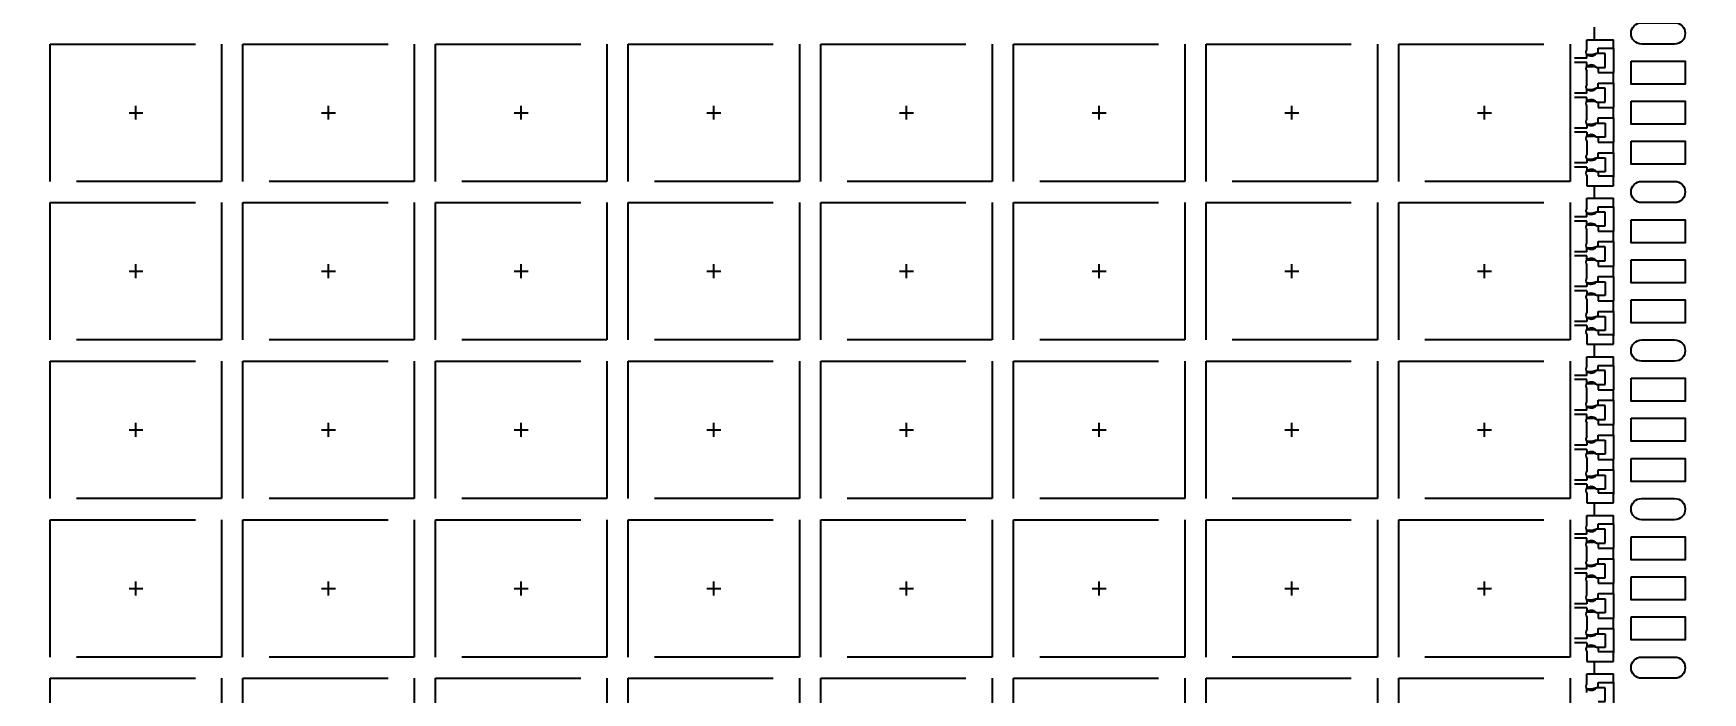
# Model space of a CAD drawing. Header units: millimetres. Extents: x 393.2 to 449.6, y 107.5 to 114.2.
# Drawn here: x 407.764 to 409.202, y 110.306 to 110.873 of the extents above; entities that cross this region are included whole.
import ezdxf

# ---------------------------------------------------------------- set-up
doc = ezdxf.new("R2010")
doc.units = ezdxf.units.MM
doc.header["$LTSCALE"] = 0.5
doc.header["$PDMODE"] = 98
for name, pattern in [('CENTER', [50.8, 31.75, -6.35, 6.35, -6.35]), ('HIDDEN', [0.375, 0.25, -0.125]), ('PHANTOM', [2.5, 1.25, -0.25, 0.25, -0.25, 0.25, -0.25])]:
    doc.linetypes.add(name, pattern=pattern)
for name, color, linetype in [('1D', 4, 'Continuous'), ('BTM', 7, 'HIDDEN'), ('CEN', 2, 'CENTER'), ('DIM', 3, 'Continuous'), ('PKG', 1, 'PHANTOM')]:
    doc.layers.add(name, color=color, linetype=linetype)
doc.styles.add('SIMPLEX', font='simplex.shx')
doc.dimstyles.new('Standard2', dxfattribs={"dimtxt": 0.06, "dimasz": 0.08, "dimexe": 0.01, "dimexo": 0.01, "dimgap": 0.027, "dimtad": 0, "dimdec": 3, "dimlfac": 16.666667, "dimrnd": 0.0005, "dimzin": 1, "dimdsep": 46, "dimtxsty": 'SIMPLEX', "dimcen": 0.1905, "dimclrd": 256, "dimclre": 256, "dimclrt": 256, "dimadec": 0, "dimazin": 0, "dimtp": 0.03, "dimtm": 0.05, "dimtfac": 0.8, "dimtdec": 3, "dimtmove": 0, "dimatfit": 3, "dimfxl": 0.05, "dimtolj": 1, "dimtzin": 4, "dimlwd": -1, "dimlwe": -1, "dimarcsym": 0})

# ---------------------------------------------------------------- blocks, each defined once
blk = doc.blocks.new('*D14')
at = {"layer": 'Defpoints', "color": 0, "ltscale": 0.1, "transparency": 16777216}
for p in [(407.4376, 111.0096), (409.4625, 110.8266), (409.963, 110.8266)]:
    blk.add_point(p, dxfattribs=at)
at = {"layer": 'DIM', "ltscale": 0.1, "transparency": 16777216}
blk.add_line((409.4725, 110.8266), (409.963, 110.8266), dxfattribs=at)
at = {"layer": 'DIM', "ltscale": 0.1, "transparency": 16777216, "insert": (410.11, 110.8266), "char_height": 0.06, "attachment_point": 5, "style": 'SIMPLEX'}
blk.add_mtext('\\A1;3.050', dxfattribs=at)
blk = doc.blocks.new('*D15')
at = {"layer": 'Defpoints', "color": 0, "ltscale": 0.1, "transparency": 16777216}
for p in [(407.4376, 111.0096), (409.4625, 110.3466), (409.963, 110.3466)]:
    blk.add_point(p, dxfattribs=at)
at = {"layer": 'DIM', "ltscale": 0.1, "transparency": 16777216}
blk.add_line((409.4725, 110.3466), (409.963, 110.3466), dxfattribs=at)
at = {"layer": 'DIM', "ltscale": 0.1, "transparency": 16777216, "insert": (410.1272, 110.3466), "char_height": 0.06, "attachment_point": 5, "style": 'SIMPLEX'}
blk.add_mtext('\\A1;11.050', dxfattribs=at)
blk = doc.blocks.new('*D16')
at = {"layer": '1D', "ltscale": 0.1, "transparency": 16777216}
blk.add_line((409.3465, 108.9516), (409.963, 108.9516), dxfattribs=at)
at = {"layer": 'Defpoints', "color": 0, "ltscale": 0.1, "transparency": 16777216}
for p in [(407.4376, 111.0096), (409.3365, 108.9516), (409.963, 108.9516)]:
    blk.add_point(p, dxfattribs=at)
at = {"layer": '1D', "ltscale": 0.1, "transparency": 16777216, "insert": (410.1386, 108.9516), "char_height": 0.06, "attachment_point": 5, "style": 'SIMPLEX'}
blk.add_mtext('\\A1;34.300', dxfattribs=at)
blk = doc.blocks.new('*D35')
at = {"layer": '1D', "transparency": 16777216}
for p, q in [((409.3525, 109.0896), (409.643, 109.0896)), ((409.643, 109.0896), (409.803, 109.0511)), ((409.803, 109.0511), (409.963, 109.0511))]:
    blk.add_line(p, q, dxfattribs=at)
at = {"layer": 'Defpoints', "color": 0, "transparency": 16777216}
for p in [(407.4376, 111.0096), (409.3425, 109.0896), (409.963, 109.0511)]:
    blk.add_point(p, dxfattribs=at)
at = {"layer": '1D', "transparency": 16777216, "insert": (410.1386, 109.0511), "char_height": 0.06, "attachment_point": 5, "style": 'SIMPLEX'}
blk.add_mtext('\\A1;32.000', dxfattribs=at)
blk = doc.blocks.new('*D36')
at = {"ltscale": 0.1, "transparency": 16777216}
blk.add_line((409.3425, 109.0796), (409.3425, 108.7347), dxfattribs=at)
at = {"layer": 'Defpoints', "color": 0, "ltscale": 0.1, "transparency": 16777216}
for p in [(407.4376, 111.0096), (409.3425, 109.0896), (409.3425, 108.7347)]:
    blk.add_point(p, dxfattribs=at)
at = {"color": 1, "ltscale": 0.1, "transparency": 16777216, "insert": (409.3425, 108.5648), "char_height": 0.06, "attachment_point": 5, "rotation": 90, "style": 'SIMPLEX'}
blk.add_mtext('\\A1;{\\C256;31.747}', dxfattribs=at)
blk = doc.blocks.new('*D38')
at = {"layer": '1D', "ltscale": 0.1, "transparency": 16777216}
blk.add_line((408.4966, 108.9866), (408.4966, 108.7432), dxfattribs=at)
at = {"layer": 'Defpoints', "color": 0, "ltscale": 0.1, "transparency": 16777216}
for p in [(407.4376, 111.0096), (408.4966, 108.9966), (408.4966, 108.7432)]:
    blk.add_point(p, dxfattribs=at)
at = {"layer": '1D', "ltscale": 0.1, "transparency": 16777216, "insert": (408.4966, 108.5733), "char_height": 0.06, "attachment_point": 5, "rotation": 90, "style": 'SIMPLEX'}
blk.add_mtext('\\A1;17.650', dxfattribs=at)
blk = doc.blocks.new('*U100')
at = {"layer": 'CEN', "ltscale": 0.005}
for p, q in [((-0.006, 0), (0.006, 0)), ((0, -0.006), (0, 0.006))]:
    blk.add_line(p, q, dxfattribs=at)
at = {"layer": 'PKG', "color": 1, "linetype": 'HIDDEN'}
blk.add_lwpolyline([(-0.0738, -0.0591), (-0.0738, 0.0591), (0.0738, 0.0591), (0.0738, -0.0591)], close=True, dxfattribs=at)
blk = doc.blocks.new('*U101')
at = {"layer": 'CEN', "color": 0, "linetype": 'ByBlock', "lineweight": -2, "transparency": 16777216}
for p in [(1.9908, 1.5015), (2.1567, 1.5015), (2.3226, 1.5015), (2.4885, 1.5015), (2.6544, 1.5015), (2.8203, 1.5015), (2.9862, 1.5015), (3.1521, 1.5015), (1.9908, 1.365), (2.1567, 1.365), (2.3226, 1.365), (2.4885, 1.365), (2.6544, 1.365), (2.8203, 1.365), (2.9862, 1.365), (3.1521, 1.365), (1.9908, 1.2285), (2.1567, 1.2285), (2.3226, 1.2285), (2.4885, 1.2285), (2.6544, 1.2285), (2.8203, 1.2285), (2.9862, 1.2285), (3.1521, 1.2285), (1.9908, 1.092), (2.1567, 1.092), (2.3226, 1.092), (2.4885, 1.092), (2.6544, 1.092), (2.8203, 1.092), (2.9862, 1.092), (3.1521, 1.092), (1.9908, 0.9555), (2.1567, 0.9555), (2.3226, 0.9555), (2.4885, 0.9555), (2.6544, 0.9555), (2.8203, 0.9555), (2.9862, 0.9555), (3.1521, 0.9555)]:
    blk.add_blockref('*U100', p, dxfattribs=at)

msp = doc.modelspace()

# ---------------------------------------------------------------- linework, layer by layer
at = {"ltscale": 0.03}
for p, q in [((409.102039, 110.859061), (409.102039, 110.867742)), ((409.102039, 110.867742), (409.124989, 110.867742)), ((409.124989, 110.860392), (409.124989, 110.867742)), ((409.102039, 110.854992), (409.107289, 110.854992)), ((409.110289, 110.855892), (409.107289, 110.854992)), ((409.111789, 110.855892), (409.110289, 110.855892)), ((409.111789, 110.855892), (409.111789, 110.860392)), ((409.111789, 110.860392), (409.124989, 110.860392)), ((409.102039, 110.844792), (409.107289, 110.844792)), ((409.102039, 110.829061), (409.102039, 110.840723)), ((409.110289, 110.843892), (409.107289, 110.844792)), ((409.110289, 110.843892), (409.111789, 110.843892)), ((409.111789, 110.843892), (409.111789, 110.839392)), ((409.111789, 110.839392), (409.124989, 110.839392)), ((409.124989, 110.830392), (409.124989, 110.839392)), ((409.102039, 110.824992), (409.107289, 110.824992)), ((409.110289, 110.825892), (409.107289, 110.824992)), ((409.111789, 110.825892), (409.110289, 110.825892)), ((409.111789, 110.825892), (409.111789, 110.830392)), ((409.111789, 110.830392), (409.124989, 110.830392)), ((409.102039, 110.814792), (409.107289, 110.814792)), ((409.102039, 110.799061), (409.102039, 110.810723)), ((409.110289, 110.813892), (409.107289, 110.814792)), ((409.110289, 110.813892), (409.111789, 110.813892)), ((409.111789, 110.813892), (409.111789, 110.809392)), ((409.110289, 110.795892), (409.107289, 110.794992)), ((409.110289, 110.795892), (409.111789, 110.795892)), ((409.111789, 110.809392), (409.124989, 110.809392)), ((409.111789, 110.795892), (409.111789, 110.800392)), ((409.111789, 110.800392), (409.124989, 110.800392)), ((409.124989, 110.800392), (409.124989, 110.809392)), ((409.102039, 110.794992), (409.107289, 110.794992)), ((409.102039, 110.784792), (409.107289, 110.784792)), ((409.110289, 110.783892), (409.107289, 110.784792)), ((409.111789, 110.783892), (409.110289, 110.783892)), ((409.111789, 110.783892), (409.111789, 110.779392)), ((409.102039, 110.780723), (409.102039, 110.769061)), ((409.111789, 110.779392), (409.124989, 110.779392)), ((409.111789, 110.765892), (409.111789, 110.770392)), ((409.111789, 110.770392), (409.124989, 110.770392)), ((409.124989, 110.770392), (409.124989, 110.779392)), ((409.102039, 110.764992), (409.107289, 110.764992)), ((409.102039, 110.764992), (409.107289, 110.764992)), ((409.102039, 110.754792), (409.107289, 110.754792)), ((409.102039, 110.754792), (409.107289, 110.754792)), ((409.110289, 110.765892), (409.107289, 110.764992)), ((409.110289, 110.753892), (409.107289, 110.754792)), ((409.110289, 110.765892), (409.111789, 110.765892)), ((409.111789, 110.753892), (409.110289, 110.753892)), ((409.111789, 110.753892), (409.111789, 110.750592)), ((409.102039, 110.750723), (409.102039, 110.742042)), ((409.102039, 110.742042), (409.124989, 110.742042)), ((409.111789, 110.750592), (409.124989, 110.750592)), ((409.124989, 110.742042), (409.124989, 110.750592)), ((409.102039, 110.722561), (409.102039, 110.731242)), ((409.102039, 110.731242), (409.124989, 110.731242)), ((409.124989, 110.723892), (409.124989, 110.731242)), ((409.102039, 110.718492), (409.107289, 110.718492)), ((409.110289, 110.719392), (409.107289, 110.718492)), ((409.111789, 110.719392), (409.110289, 110.719392)), ((409.111789, 110.719392), (409.111789, 110.723892)), ((409.111789, 110.723892), (409.124989, 110.723892)), ((409.102039, 110.708292), (409.107289, 110.708292)), ((409.102039, 110.692561), (409.102039, 110.704223)), ((409.110289, 110.707392), (409.107289, 110.708292)), ((409.110289, 110.707392), (409.111789, 110.707392)), ((409.111789, 110.707392), (409.111789, 110.702892)), ((409.111789, 110.702892), (409.124989, 110.702892)), ((409.124989, 110.693892), (409.124989, 110.702892)), ((409.102039, 110.688492), (409.107289, 110.688492)), ((409.110289, 110.689392), (409.107289, 110.688492)), ((409.111789, 110.689392), (409.110289, 110.689392)), ((409.111789, 110.689392), (409.111789, 110.693892)), ((409.111789, 110.693892), (409.124989, 110.693892)), ((409.102039, 110.678292), (409.107289, 110.678292)), ((409.102039, 110.662561), (409.102039, 110.674223)), ((409.110289, 110.677392), (409.107289, 110.678292)), ((409.110289, 110.677392), (409.111789, 110.677392)), ((409.111789, 110.677392), (409.111789, 110.672892)), ((409.111789, 110.672892), (409.124989, 110.672892)), ((409.124989, 110.663892), (409.124989, 110.672892)), ((409.102039, 110.658492), (409.107289, 110.658492)), ((409.110289, 110.659392), (409.107289, 110.658492)), ((409.110289, 110.659392), (409.111789, 110.659392)), ((409.111789, 110.659392), (409.111789, 110.663892)), ((409.111789, 110.663892), (409.124989, 110.663892)), ((409.102039, 110.648292), (409.107289, 110.648292)), ((409.102039, 110.644223), (409.102039, 110.632561)), ((409.110289, 110.647392), (409.107289, 110.648292)), ((409.111789, 110.647392), (409.110289, 110.647392)), ((409.111789, 110.647392), (409.111789, 110.642892)), ((409.111789, 110.642892), (409.124989, 110.642892)), ((409.124989, 110.633892), (409.124989, 110.642892)), ((409.102039, 110.628492), (409.107289, 110.628492)), ((409.102039, 110.628492), (409.107289, 110.628492)), ((409.110289, 110.629392), (409.107289, 110.628492)), ((409.110289, 110.629392), (409.111789, 110.629392)), ((409.111789, 110.629392), (409.111789, 110.633892)), ((409.111789, 110.633892), (409.124989, 110.633892)), ((409.102039, 110.618292), (409.107289, 110.618292)), ((409.102039, 110.618292), (409.107289, 110.618292)), ((409.102039, 110.614223), (409.102039, 110.605542)), ((409.110289, 110.617392), (409.107289, 110.618292)), ((409.111789, 110.617392), (409.110289, 110.617392)), ((409.111789, 110.617392), (409.111789, 110.614092)), ((409.111789, 110.614092), (409.124989, 110.614092)), ((409.124989, 110.605542), (409.124989, 110.614092)), ((409.102039, 110.605542), (409.124989, 110.605542)), ((409.102039, 110.586061), (409.102039, 110.594742)), ((409.102039, 110.594742), (409.124989, 110.594742)), ((409.124989, 110.587392), (409.124989, 110.594742)), ((409.102039, 110.581992), (409.107289, 110.581992)), ((409.110289, 110.582892), (409.107289, 110.581992)), ((409.111789, 110.582892), (409.110289, 110.582892)), ((409.111789, 110.582892), (409.111789, 110.587392)), ((409.111789, 110.587392), (409.124989, 110.587392)), ((409.102039, 110.571792), (409.107289, 110.571792)), ((409.102039, 110.556061), (409.102039, 110.567723)), ((409.110289, 110.570892), (409.107289, 110.571792)), ((409.110289, 110.570892), (409.111789, 110.570892)), ((409.111789, 110.570892), (409.111789, 110.566392)), ((409.111789, 110.566392), (409.124989, 110.566392)), ((409.124989, 110.557392), (409.124989, 110.566392)), ((409.102039, 110.551992), (409.107289, 110.551992)), ((409.110289, 110.552892), (409.107289, 110.551992)), ((409.111789, 110.552892), (409.110289, 110.552892)), ((409.111789, 110.552892), (409.111789, 110.557392)), ((409.111789, 110.557392), (409.124989, 110.557392)), ((409.102039, 110.541792), (409.107289, 110.541792)), ((409.102039, 110.526061), (409.102039, 110.537723)), ((409.110289, 110.540892), (409.107289, 110.541792)), ((409.110289, 110.540892), (409.111789, 110.540892)), ((409.111789, 110.540892), (409.111789, 110.536392)), ((409.110289, 110.522892), (409.107289, 110.521992)), ((409.110289, 110.522892), (409.111789, 110.522892)), ((409.111789, 110.536392), (409.124989, 110.536392)), ((409.111789, 110.522892), (409.111789, 110.527392)), ((409.111789, 110.527392), (409.124989, 110.527392)), ((409.124989, 110.527392), (409.124989, 110.536392)), ((409.102039, 110.521992), (409.107289, 110.521992)), ((409.102039, 110.511792), (409.107289, 110.511792)), ((409.110289, 110.510892), (409.107289, 110.511792)), ((409.111789, 110.510892), (409.110289, 110.510892)), ((409.111789, 110.510892), (409.111789, 110.506392)), ((409.102039, 110.507723), (409.102039, 110.496061)), ((409.111789, 110.506392), (409.124989, 110.506392)), ((409.111789, 110.492892), (409.111789, 110.497392)), ((409.111789, 110.497392), (409.124989, 110.497392)), ((409.124989, 110.497392), (409.124989, 110.506392)), ((409.102039, 110.491992), (409.107289, 110.491992)), ((409.102039, 110.491992), (409.107289, 110.491992)), ((409.102039, 110.481792), (409.107289, 110.481792)), ((409.102039, 110.481792), (409.107289, 110.481792)), ((409.110289, 110.492892), (409.107289, 110.491992)), ((409.110289, 110.480892), (409.107289, 110.481792)), ((409.110289, 110.492892), (409.111789, 110.492892)), ((409.111789, 110.480892), (409.110289, 110.480892)), ((409.111789, 110.480892), (409.111789, 110.477592)), ((409.102039, 110.477723), (409.102039, 110.469042)), ((409.102039, 110.469042), (409.124989, 110.469042)), ((409.111789, 110.477592), (409.124989, 110.477592)), ((409.124989, 110.469042), (409.124989, 110.477592)), ((409.102039, 110.449561), (409.102039, 110.458242)), ((409.102039, 110.458242), (409.124989, 110.458242)), ((409.111789, 110.446392), (409.111789, 110.450892)), ((409.111789, 110.450892), (409.124989, 110.450892)), ((409.124989, 110.450892), (409.124989, 110.458242)), ((409.102039, 110.445492), (409.107289, 110.445492)), ((409.110289, 110.446392), (409.107289, 110.445492)), ((409.111789, 110.446392), (409.110289, 110.446392)), ((409.102039, 110.435292), (409.107289, 110.435292)), ((409.102039, 110.419561), (409.102039, 110.431223)), ((409.110289, 110.434392), (409.107289, 110.435292)), ((409.110289, 110.434392), (409.111789, 110.434392)), ((409.111789, 110.434392), (409.111789, 110.429892)), ((409.111789, 110.429892), (409.124989, 110.429892)), ((409.124989, 110.420892), (409.124989, 110.429892)), ((409.102039, 110.415492), (409.107289, 110.415492)), ((409.110289, 110.416392), (409.107289, 110.415492)), ((409.111789, 110.416392), (409.110289, 110.416392)), ((409.111789, 110.416392), (409.111789, 110.420892)), ((409.111789, 110.420892), (409.124989, 110.420892)), ((409.102039, 110.405292), (409.107289, 110.405292)), ((409.102039, 110.389561), (409.102039, 110.401223)), ((409.110289, 110.404392), (409.107289, 110.405292)), ((409.110289, 110.404392), (409.111789, 110.404392)), ((409.111789, 110.404392), (409.111789, 110.399892)), ((409.111789, 110.399892), (409.124989, 110.399892)), ((409.124989, 110.390892), (409.124989, 110.399892)), ((409.102039, 110.385492), (409.107289, 110.385492)), ((409.110289, 110.386392), (409.107289, 110.385492)), ((409.110289, 110.386392), (409.111789, 110.386392)), ((409.111789, 110.386392), (409.111789, 110.390892)), ((409.111789, 110.390892), (409.124989, 110.390892)), ((409.102039, 110.375292), (409.107289, 110.375292)), ((409.102039, 110.371223), (409.102039, 110.359561)), ((409.110289, 110.374392), (409.107289, 110.375292)), ((409.111789, 110.374392), (409.110289, 110.374392)), ((409.111789, 110.374392), (409.111789, 110.369892)), ((409.111789, 110.369892), (409.124989, 110.369892)), ((409.124989, 110.360892), (409.124989, 110.369892)), ((409.102039, 110.355492), (409.107289, 110.355492)), ((409.102039, 110.355492), (409.107289, 110.355492)), ((409.110289, 110.356392), (409.107289, 110.355492)), ((409.110289, 110.356392), (409.111789, 110.356392)), ((409.111789, 110.356392), (409.111789, 110.360892)), ((409.111789, 110.360892), (409.124989, 110.360892)), ((409.102039, 110.345292), (409.107289, 110.345292)), ((409.102039, 110.345292), (409.107289, 110.345292)), ((409.102039, 110.341223), (409.102039, 110.332542)), ((409.110289, 110.344392), (409.107289, 110.345292)), ((409.111789, 110.344392), (409.110289, 110.344392)), ((409.111789, 110.344392), (409.111789, 110.341092)), ((409.111789, 110.341092), (409.124989, 110.341092)), ((409.124989, 110.332542), (409.124989, 110.341092)), ((409.102039, 110.332542), (409.124989, 110.332542)), ((409.102039, 110.313061), (409.102039, 110.321742)), ((409.102039, 110.321742), (409.124989, 110.321742)), ((409.124989, 110.314392), (409.124989, 110.321742)), ((409.102039, 110.308992), (409.107289, 110.308992)), ((409.110289, 110.309892), (409.107289, 110.308992)), ((409.111789, 110.309892), (409.110289, 110.309892)), ((409.111789, 110.309892), (409.111789, 110.314392)), ((409.111789, 110.314392), (409.124989, 110.314392))]:
    msp.add_line(p, q, dxfattribs=at)
for points in [[(409.149139, 110.882292), (409.177489, 110.882292, -0.41421356), (409.186639, 110.873142), (409.186639, 110.873142, -0.41421356), (409.177489, 110.863992), (409.149139, 110.863992, -0.41421356), (409.139989, 110.873142), (409.139989, 110.873142, -0.41421356)], [(409.149139, 110.745792), (409.177489, 110.745792, -0.41421356), (409.186639, 110.736642), (409.186639, 110.736642, -0.41421356), (409.177489, 110.727492), (409.149139, 110.727492, -0.41421356), (409.139989, 110.736642), (409.139989, 110.736642, -0.41421356)], [(409.149139, 110.609292), (409.177489, 110.609292, -0.41421356), (409.186639, 110.600142), (409.186639, 110.600142, -0.41421356), (409.177489, 110.590992), (409.149139, 110.590992, -0.41421356), (409.139989, 110.600142), (409.139989, 110.600142, -0.41421356)], [(409.149139, 110.472792), (409.177489, 110.472792, -0.41421356), (409.186639, 110.463642), (409.186639, 110.463642, -0.41421356), (409.177489, 110.454492), (409.149139, 110.454492, -0.41421356), (409.139989, 110.463642), (409.139989, 110.463642, -0.41421356)], [(409.149139, 110.336292), (409.177489, 110.336292, -0.41421356), (409.186639, 110.327142), (409.186639, 110.327142, -0.41421356), (409.177489, 110.317992), (409.149139, 110.317992, -0.41421356), (409.139989, 110.327142), (409.139989, 110.327142, -0.41421356)]]:
    msp.add_lwpolyline(points, format="xyb", close=True, dxfattribs=at)
for points in [[(409.139989, 110.849292), (409.186639, 110.849292), (409.186639, 110.829492), (409.139989, 110.829492)], [(409.139989, 110.814792), (409.186639, 110.814792), (409.186639, 110.794992), (409.139989, 110.794992)], [(409.139989, 110.780292), (409.186639, 110.780292), (409.186639, 110.760492), (409.139989, 110.760492)], [(409.139989, 110.712792), (409.186639, 110.712792), (409.186639, 110.692992), (409.139989, 110.692992)], [(409.139989, 110.678292), (409.186639, 110.678292), (409.186639, 110.658492), (409.139989, 110.658492)], [(409.139989, 110.643792), (409.186639, 110.643792), (409.186639, 110.623992), (409.139989, 110.623992)], [(409.139989, 110.576292), (409.186639, 110.576292), (409.186639, 110.556492), (409.139989, 110.556492)], [(409.139989, 110.541792), (409.186639, 110.541792), (409.186639, 110.521992), (409.139989, 110.521992)], [(409.139989, 110.507292), (409.186639, 110.507292), (409.186639, 110.487492), (409.139989, 110.487492)], [(409.139989, 110.439792), (409.186639, 110.439792), (409.186639, 110.419992), (409.139989, 110.419992)], [(409.139989, 110.405292), (409.186639, 110.405292), (409.186639, 110.385492), (409.139989, 110.385492)], [(409.139989, 110.370792), (409.186639, 110.370792), (409.186639, 110.350992), (409.139989, 110.350992)]]:
    msp.add_lwpolyline(points, close=True, dxfattribs=at)
for centre, radius, start, end in [((409.103888, 110.857027), 0.00275, 132.275937, 227.724063), ((409.1062, 110.861536), 0.007754, 237.548187, 266.96247), ((409.105814, 110.85961), 0.005818, 269.752882, 320.280905), ((409.103888, 110.842758), 0.00275, 132.275937, 227.724063), ((409.1062, 110.838249), 0.007754, 93.03753, 122.451813), ((409.105814, 110.840175), 0.005818, 39.719095, 90.247118), ((409.103888, 110.827027), 0.00275, 132.275937, 227.724063), ((409.1062, 110.831536), 0.007754, 237.548187, 266.96247), ((409.105814, 110.82961), 0.005818, 269.752882, 320.280905), ((409.103888, 110.812758), 0.00275, 132.275937, 227.724063), ((409.1062, 110.808249), 0.007754, 93.03753, 122.451813), ((409.105814, 110.810175), 0.005818, 39.719095, 90.247118), ((409.103888, 110.797027), 0.00275, 132.275937, 227.724063), ((409.105814, 110.79961), 0.005818, 269.752882, 320.280905), ((409.103888, 110.782758), 0.00275, 132.275937, 227.724063), ((409.1062, 110.801536), 0.007754, 237.548187, 266.96247), ((409.1062, 110.778249), 0.007754, 93.03753, 122.451813), ((409.105814, 110.780175), 0.005818, 39.719095, 90.247118), ((409.103888, 110.767027), 0.00275, 132.275937, 227.724063), ((409.103888, 110.752758), 0.00275, 132.275937, 227.724063), ((409.1062, 110.771536), 0.007754, 237.548187, 266.96247), ((409.1062, 110.748249), 0.007754, 93.03753, 122.451813), ((409.105814, 110.76961), 0.005818, 269.752882, 320.280905), ((409.105814, 110.750175), 0.005818, 39.719095, 90.247118), ((409.103888, 110.720527), 0.00275, 132.275937, 227.724063), ((409.1062, 110.725036), 0.007754, 237.548187, 266.96247), ((409.105814, 110.72311), 0.005818, 269.752882, 320.280905), ((409.103888, 110.706258), 0.00275, 132.275937, 227.724063), ((409.1062, 110.701749), 0.007754, 93.03753, 122.451813), ((409.105814, 110.703675), 0.005818, 39.719095, 90.247118), ((409.103888, 110.690527), 0.00275, 132.275937, 227.724063), ((409.1062, 110.695036), 0.007754, 237.548187, 266.96247), ((409.105814, 110.69311), 0.005818, 269.752882, 320.280905), ((409.103888, 110.676258), 0.00275, 132.275937, 227.724063), ((409.1062, 110.671749), 0.007754, 93.03753, 122.451813), ((409.105814, 110.673675), 0.005818, 39.719095, 90.247118), ((409.103888, 110.660527), 0.00275, 132.275937, 227.724063), ((409.1062, 110.665036), 0.007754, 237.548187, 266.96247), ((409.105814, 110.66311), 0.005818, 269.752882, 320.280905), ((409.103888, 110.646258), 0.00275, 132.275937, 227.724063), ((409.1062, 110.641749), 0.007754, 93.03753, 122.451813), ((409.105814, 110.643675), 0.005818, 39.719095, 90.247118), ((409.103888, 110.630527), 0.00275, 132.275937, 227.724063), ((409.1062, 110.635036), 0.007754, 237.548187, 266.96247), ((409.105814, 110.63311), 0.005818, 269.752882, 320.280905), ((409.103888, 110.616258), 0.00275, 132.275937, 227.724063), ((409.1062, 110.611749), 0.007754, 93.03753, 122.451813), ((409.105814, 110.613675), 0.005818, 39.719095, 90.247118), ((409.103888, 110.584027), 0.00275, 132.275937, 227.724063), ((409.1062, 110.588536), 0.007754, 237.548187, 266.96247), ((409.105814, 110.58661), 0.005818, 269.752882, 320.280905), ((409.103888, 110.569758), 0.00275, 132.275937, 227.724063), ((409.1062, 110.565249), 0.007754, 93.03753, 122.451813), ((409.105814, 110.567175), 0.005818, 39.719095, 90.247118), ((409.103888, 110.554027), 0.00275, 132.275937, 227.724063), ((409.1062, 110.558536), 0.007754, 237.548187, 266.96247), ((409.105814, 110.55661), 0.005818, 269.752882, 320.280905), ((409.103888, 110.539758), 0.00275, 132.275937, 227.724063), ((409.1062, 110.535249), 0.007754, 93.03753, 122.451813), ((409.105814, 110.537175), 0.005818, 39.719095, 90.247118), ((409.103888, 110.524027), 0.00275, 132.275937, 227.724063), ((409.105814, 110.52661), 0.005818, 269.752882, 320.280905), ((409.103888, 110.509758), 0.00275, 132.275937, 227.724063), ((409.1062, 110.528536), 0.007754, 237.548187, 266.96247), ((409.1062, 110.505249), 0.007754, 93.03753, 122.451813), ((409.105814, 110.507175), 0.005818, 39.719095, 90.247118), ((409.103888, 110.494027), 0.00275, 132.275937, 227.724063), ((409.103888, 110.479758), 0.00275, 132.275937, 227.724063), ((409.1062, 110.498536), 0.007754, 237.548187, 266.96247), ((409.1062, 110.475249), 0.007754, 93.03753, 122.451813), ((409.105814, 110.49661), 0.005818, 269.752882, 320.280905), ((409.105814, 110.477175), 0.005818, 39.719095, 90.247118), ((409.103888, 110.447527), 0.00275, 132.275937, 227.724063), ((409.1062, 110.452036), 0.007754, 237.548187, 266.96247), ((409.1062, 110.428749), 0.007754, 93.03753, 122.451813), ((409.105814, 110.45011), 0.005818, 269.752882, 320.280905), ((409.105814, 110.430675), 0.005818, 39.719095, 90.247118), ((409.103888, 110.433258), 0.00275, 132.275937, 227.724063), ((409.103888, 110.417527), 0.00275, 132.275937, 227.724063), ((409.1062, 110.422036), 0.007754, 237.548187, 266.96247), ((409.105814, 110.42011), 0.005818, 269.752882, 320.280905), ((409.103888, 110.403258), 0.00275, 132.275937, 227.724063), ((409.1062, 110.398749), 0.007754, 93.03753, 122.451813), ((409.105814, 110.400675), 0.005818, 39.719095, 90.247118), ((409.103888, 110.387527), 0.00275, 132.275937, 227.724063), ((409.1062, 110.392036), 0.007754, 237.548187, 266.96247), ((409.105814, 110.39011), 0.005818, 269.752882, 320.280905), ((409.103888, 110.373258), 0.00275, 132.275937, 227.724063), ((409.1062, 110.368749), 0.007754, 93.03753, 122.451813), ((409.105814, 110.370675), 0.005818, 39.719095, 90.247118), ((409.103888, 110.357527), 0.00275, 132.275937, 227.724063), ((409.1062, 110.362036), 0.007754, 237.548187, 266.96247), ((409.105814, 110.36011), 0.005818, 269.752882, 320.280905), ((409.103888, 110.343258), 0.00275, 132.275937, 227.724063), ((409.1062, 110.338749), 0.007754, 93.03753, 122.451813), ((409.105814, 110.340675), 0.005818, 39.719095, 90.247118), ((409.103888, 110.311027), 0.00275, 132.275937, 227.724063), ((409.1062, 110.315536), 0.007754, 237.548187, 266.96247), ((409.105814, 110.31361), 0.005818, 269.752882, 320.280905)]:
    msp.add_arc(centre, radius, start, end, dxfattribs=at)
at = {"layer": 'BTM', "ltscale": 0.03}
for p, q in [((409.108639, 110.867742), (409.108639, 110.878542)), ((409.102039, 110.851692), (409.102039, 110.854992)), ((409.124989, 110.860392), (409.124989, 110.839392)), ((409.102039, 110.851692), (409.091239, 110.851692)), ((409.102039, 110.848092), (409.091239, 110.848092)), ((409.102039, 110.844792), (409.102039, 110.848092)), ((409.102039, 110.821692), (409.102039, 110.824992)), ((409.124989, 110.830392), (409.124989, 110.809392)), ((409.102039, 110.821692), (409.091239, 110.821692)), ((409.102039, 110.818092), (409.091239, 110.818092)), ((409.102039, 110.814792), (409.102039, 110.818092)), ((409.124989, 110.800392), (409.124989, 110.779392)), ((409.102039, 110.791692), (409.091239, 110.791692)), ((409.102039, 110.788092), (409.091239, 110.788092)), ((409.102039, 110.794992), (409.102039, 110.791692)), ((409.102039, 110.788092), (409.102039, 110.784792)), ((409.124989, 110.770392), (409.124989, 110.749392)), ((409.102039, 110.761692), (409.091239, 110.761692)), ((409.102039, 110.758092), (409.091239, 110.758092)), ((409.102039, 110.764992), (409.102039, 110.761692)), ((409.102039, 110.758092), (409.102039, 110.754792)), ((409.108639, 110.731242), (409.108639, 110.742042)), ((409.102039, 110.715192), (409.091239, 110.715192)), ((409.102039, 110.711592), (409.091239, 110.711592)), ((409.102039, 110.715192), (409.102039, 110.718492)), ((409.102039, 110.708292), (409.102039, 110.711592)), ((409.124989, 110.723892), (409.124989, 110.702892)), ((409.102039, 110.685192), (409.091239, 110.685192)), ((409.102039, 110.681592), (409.091239, 110.681592)), ((409.102039, 110.685192), (409.102039, 110.688492)), ((409.102039, 110.678292), (409.102039, 110.681592)), ((409.124989, 110.693892), (409.124989, 110.672892)), ((409.102039, 110.655192), (409.091239, 110.655192)), ((409.102039, 110.658492), (409.102039, 110.655192)), ((409.124989, 110.663892), (409.124989, 110.642892)), ((409.102039, 110.651592), (409.091239, 110.651592)), ((409.102039, 110.651592), (409.102039, 110.648292)), ((409.102039, 110.625192), (409.091239, 110.625192)), ((409.102039, 110.628492), (409.102039, 110.625192)), ((409.124989, 110.633892), (409.124989, 110.612892)), ((409.102039, 110.621592), (409.091239, 110.621592)), ((409.102039, 110.621592), (409.102039, 110.618292)), ((409.108639, 110.594742), (409.108639, 110.605542)), ((409.102039, 110.578692), (409.102039, 110.581992)), ((409.124989, 110.587392), (409.124989, 110.566392)), ((409.102039, 110.578692), (409.091239, 110.578692)), ((409.102039, 110.575092), (409.091239, 110.575092)), ((409.102039, 110.571792), (409.102039, 110.575092)), ((409.102039, 110.548692), (409.102039, 110.551992)), ((409.124989, 110.557392), (409.124989, 110.536392)), ((409.102039, 110.548692), (409.091239, 110.548692)), ((409.102039, 110.545092), (409.091239, 110.545092)), ((409.102039, 110.541792), (409.102039, 110.545092)), ((409.124989, 110.527392), (409.124989, 110.506392)), ((409.102039, 110.518692), (409.091239, 110.518692)), ((409.102039, 110.515092), (409.091239, 110.515092)), ((409.102039, 110.521992), (409.102039, 110.518692)), ((409.102039, 110.515092), (409.102039, 110.511792)), ((409.124989, 110.497392), (409.124989, 110.476392)), ((409.102039, 110.488692), (409.091239, 110.488692)), ((409.102039, 110.485092), (409.091239, 110.485092)), ((409.102039, 110.491992), (409.102039, 110.488692)), ((409.102039, 110.485092), (409.102039, 110.481792)), ((409.108639, 110.458242), (409.108639, 110.469042)), ((409.124989, 110.450892), (409.124989, 110.429892)), ((409.102039, 110.442192), (409.091239, 110.442192)), ((409.102039, 110.438592), (409.091239, 110.438592)), ((409.102039, 110.442192), (409.102039, 110.445492)), ((409.102039, 110.435292), (409.102039, 110.438592)), ((409.102039, 110.412192), (409.091239, 110.412192)), ((409.102039, 110.408592), (409.091239, 110.408592)), ((409.102039, 110.412192), (409.102039, 110.415492)), ((409.102039, 110.405292), (409.102039, 110.408592)), ((409.124989, 110.420892), (409.124989, 110.399892)), ((409.102039, 110.382192), (409.091239, 110.382192)), ((409.102039, 110.385492), (409.102039, 110.382192)), ((409.124989, 110.390892), (409.124989, 110.369892)), ((409.102039, 110.378592), (409.091239, 110.378592)), ((409.102039, 110.378592), (409.102039, 110.375292)), ((409.102039, 110.352192), (409.091239, 110.352192)), ((409.102039, 110.355492), (409.102039, 110.352192)), ((409.124989, 110.360892), (409.124989, 110.339892)), ((409.102039, 110.348592), (409.091239, 110.348592)), ((409.102039, 110.348592), (409.102039, 110.345292)), ((409.108639, 110.321742), (409.108639, 110.332542)), ((409.102039, 110.305692), (409.102039, 110.308992)), ((409.124989, 110.314392), (409.124989, 110.293392))]:
    msp.add_line(p, q, dxfattribs=at)
for points in [[(409.111789, 110.843892), (409.117789, 110.843892), (409.117789, 110.855892), (409.111789, 110.855892)], [(409.111789, 110.813892), (409.117789, 110.813892), (409.117789, 110.825892), (409.111789, 110.825892)], [(409.111789, 110.795892), (409.117789, 110.795892), (409.117789, 110.783892), (409.111789, 110.783892)], [(409.111789, 110.765892), (409.117789, 110.765892), (409.117789, 110.753892), (409.111789, 110.753892), (409.111789, 110.753892)], [(409.111789, 110.707392), (409.117789, 110.707392), (409.117789, 110.719392), (409.111789, 110.719392)], [(409.111789, 110.677392), (409.117789, 110.677392), (409.117789, 110.689392), (409.111789, 110.689392)], [(409.111789, 110.659392), (409.117789, 110.659392), (409.117789, 110.647392), (409.111789, 110.647392)], [(409.111789, 110.629392), (409.117789, 110.629392), (409.117789, 110.617392), (409.111789, 110.617392), (409.111789, 110.617392)], [(409.111789, 110.570892), (409.117789, 110.570892), (409.117789, 110.582892), (409.111789, 110.582892)], [(409.111789, 110.540892), (409.117789, 110.540892), (409.117789, 110.552892), (409.111789, 110.552892)], [(409.111789, 110.522892), (409.117789, 110.522892), (409.117789, 110.510892), (409.111789, 110.510892)], [(409.111789, 110.492892), (409.117789, 110.492892), (409.117789, 110.480892), (409.111789, 110.480892), (409.111789, 110.480892)], [(409.111789, 110.434392), (409.117789, 110.434392), (409.117789, 110.446392), (409.111789, 110.446392)], [(409.111789, 110.404392), (409.117789, 110.404392), (409.117789, 110.416392), (409.111789, 110.416392)], [(409.111789, 110.386392), (409.117789, 110.386392), (409.117789, 110.374392), (409.111789, 110.374392)], [(409.111789, 110.356392), (409.117789, 110.356392), (409.117789, 110.344392), (409.111789, 110.344392), (409.111789, 110.344392)], [(409.111789, 110.297892), (409.117789, 110.297892), (409.117789, 110.309892), (409.111789, 110.309892)]]:
    msp.add_lwpolyline(points, dxfattribs=at)

# ---------------------------------------------------------------- block references
at = {"layer": 'CEN'}
msp.add_blockref('*U101', (405.861589, 109.303392), dxfattribs=at)

# ---------------------------------------------------------------- dimensions: what is measured, and where the dimension line sits
at = {"ltscale": 0.1}
dim = msp.add_ordinate_dim(feature_location=(409.342458, 109.089642), offset=(0, -0.354981), dtype=1, origin=(407.437639, 111.009642), text='{\\C256;<>}', dimstyle='Standard2', override={"dimclrt": 1}, dxfattribs=at)
dim.commit()
dim.dimension.update_dxf_attribs({"geometry": '*D36', "text_midpoint": (409.342458, 108.564804)})
at = {"layer": '1D', "color": 1, "ltscale": 0.1}
for feature_location, offset, dtype, picture, middle in [((409.336471, 108.951642), (0.62656, 0), 0, '*D16', (410.138603, 108.951642)), ((408.496639, 108.996642), (0, -0.253482), 1, '*D38', (408.496639, 108.573303))]:
    dim = msp.add_ordinate_dim(feature_location=feature_location, offset=offset, dtype=dtype, origin=(407.437639, 111.009642), dimstyle='Standard2', override={"dimarcsym": 1}, dxfattribs=at)
    dim.commit()
    dim.dimension.update_dxf_attribs({"geometry": picture, "text_midpoint": middle})
at = {"layer": '1D'}
dim = msp.add_ordinate_dim(feature_location=(409.342458, 109.089642), offset=(0.620573, -0.038516), dtype=0, origin=(407.437639, 111.009642), dimstyle='Standard2', dxfattribs=at)
dim.commit()
dim.dimension.update_dxf_attribs({"geometry": '*D35', "text_midpoint": (410.138603, 109.051126)})
at = {"layer": 'DIM', "color": 1, "ltscale": 0.1}
for feature_location, picture, middle in [((409.462459, 110.826642), '*D14', (410.110031, 110.826642)), ((409.462459, 110.346642), '*D15', (410.127174, 110.346642))]:
    dim = msp.add_ordinate_dim(feature_location=feature_location, offset=(0.500573, 0), dtype=0, origin=(407.437639, 111.009642), dimstyle='Standard2', override={"dimarcsym": 1}, dxfattribs=at)
    dim.commit()
    dim.dimension.update_dxf_attribs({"geometry": picture, "text_midpoint": middle})

doc.saveas('drawing.dxf')
